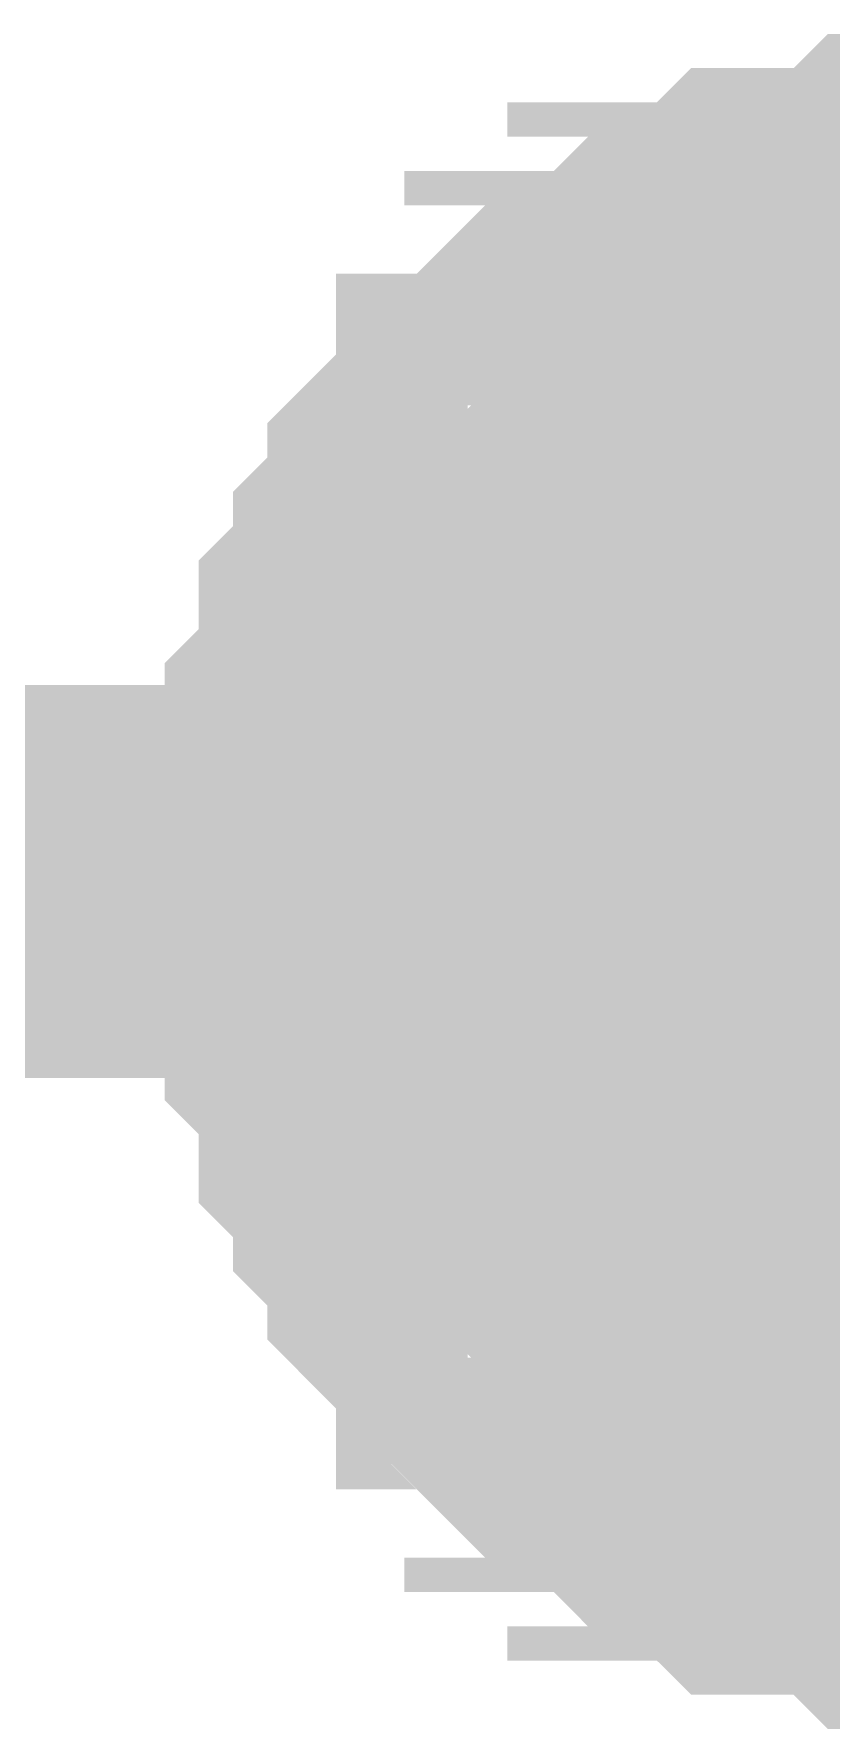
# Model space of a CAD drawing. Header units: inches. Extents: x 0 to 841, y 0 to 594.
# Drawn here: x 491.745 to 492.353, y 156.843 to 158.135 of the extents above; entities that cross this region are included whole.
import ezdxf

# ---------------------------------------------------------------- set-up
doc = ezdxf.new("R2010")
doc.units = ezdxf.units.IN
doc.layers.add('Sheet', color=255, linetype='Continuous')

msp = doc.modelspace()

# ---------------------------------------------------------------- linework, layer by layer
at = {"layer": 'Sheet'}
for points in [[(491.9944, 157.4889, 0.2997, 0.2997, 0), (491.9944, 157.515, 0.2997, 0.2997, 0), (491.9944, 157.5412, 0.2997, 0.2997, 0), (491.9944, 157.5673, 0.2997, 0.2997, 0), (491.9944, 157.5934, 0.2997, 0.2997, 0), (492.0205, 157.6196, 0.2997, 0.2997, 0), (492.0205, 157.6457, 0.2997, 0.2997, 0), (492.0205, 157.6718, 0.2997, 0.2997, 0), (492.0467, 157.698, 0.2997, 0.2997, 0), (492.0467, 157.698, 0.2997, 0.2997, 0), (492.0467, 157.7241, 0.2997, 0.2997, 0), (492.0728, 157.7502, 0.2997, 0.2997, 0), (492.0728, 157.7764, 0.2997, 0.2997, 0), (492.0989, 157.8025, 0.2997, 0.2997, 0), (492.1251, 157.8025, 0.2997, 0.2997, 0), (492.1251, 157.8286, 0.2997, 0.2997, 0), (492.1512, 157.8547, 0.2997, 0.2997, 0), (492.1773, 157.8547, 0.2997, 0.2997, 0), (492.1773, 157.8809, 0.2997, 0.2997, 0), (492.2035, 157.8809, 0.2997, 0.2997, 0), (492.2296, 157.907, 0.2997, 0.2997, 0), (492.2557, 157.907, 0.2997, 0.2997, 0), (492.2557, 157.9331, 0.2997, 0.2997, 0), (492.2818, 157.9331, 0.2997, 0.2997, 0), (492.308, 157.9593, 0.2997, 0.2997, 0), (492.3341, 157.9593, 0.2997, 0.2997, 0), (492.3602, 157.9593, 0.2997, 0.2997, 0), (492.3864, 157.9593, 0.2997, 0.2997, 0), (492.4125, 157.9854, 0.2997, 0.2997, 0), (492.4386, 157.9854, 0.2997, 0.2997, 0), (492.4648, 157.9854, 0.2997, 0.2997, 0), (492.4909, 157.9854, 0.2997, 0.2997, 0), (492.517, 157.9854, 0.2997, 0.2997, 0)], [(491.9944, 157.4889, 0.2997, 0.2997, 0), (491.9944, 157.515, 0.2997, 0.2997, 0), (491.9944, 157.5412, 0.2997, 0.2997, 0), (491.9944, 157.5673, 0.2997, 0.2997, 0), (491.9944, 157.5934, 0.2997, 0.2997, 0), (492.0205, 157.6196, 0.2997, 0.2997, 0), (492.0205, 157.6457, 0.2997, 0.2997, 0), (492.0205, 157.6718, 0.2997, 0.2997, 0), (492.0467, 157.698, 0.2997, 0.2997, 0), (492.0467, 157.698, 0.2997, 0.2997, 0), (492.0467, 157.7241, 0.2997, 0.2997, 0), (492.0728, 157.7502, 0.2997, 0.2997, 0), (492.0728, 157.7764, 0.2997, 0.2997, 0), (492.0989, 157.8025, 0.2997, 0.2997, 0), (492.1251, 157.8025, 0.2997, 0.2997, 0), (492.1251, 157.8286, 0.2997, 0.2997, 0), (492.1512, 157.8547, 0.2997, 0.2997, 0), (492.1773, 157.8547, 0.2997, 0.2997, 0), (492.1773, 157.8809, 0.2997, 0.2997, 0), (492.2035, 157.8809, 0.2997, 0.2997, 0), (492.2296, 157.907, 0.2997, 0.2997, 0), (492.2557, 157.907, 0.2997, 0.2997, 0), (492.2557, 157.9331, 0.2997, 0.2997, 0), (492.2818, 157.9331, 0.2997, 0.2997, 0), (492.308, 157.9593, 0.2997, 0.2997, 0), (492.3341, 157.9593, 0.2997, 0.2997, 0), (492.3602, 157.9593, 0.2997, 0.2997, 0), (492.3864, 157.9593, 0.2997, 0.2997, 0), (492.4125, 157.9854, 0.2997, 0.2997, 0), (492.4386, 157.9854, 0.2997, 0.2997, 0), (492.4648, 157.9854, 0.2997, 0.2997, 0), (492.4909, 157.9854, 0.2997, 0.2997, 0), (492.517, 157.9854, 0.2997, 0.2997, 0)], [(491.9944, 157.4889, 0.2997, 0.2997, 0), (491.9944, 157.515, 0.2997, 0.2997, 0), (491.9944, 157.5412, 0.2997, 0.2997, 0), (491.9944, 157.5673, 0.2997, 0.2997, 0), (491.9944, 157.5934, 0.2997, 0.2997, 0), (492.0205, 157.6196, 0.2997, 0.2997, 0), (492.0205, 157.6457, 0.2997, 0.2997, 0), (492.0205, 157.6718, 0.2997, 0.2997, 0), (492.0467, 157.698, 0.2997, 0.2997, 0), (492.0467, 157.698, 0.2997, 0.2997, 0), (492.0467, 157.7241, 0.2997, 0.2997, 0), (492.0728, 157.7502, 0.2997, 0.2997, 0), (492.0728, 157.7764, 0.2997, 0.2997, 0), (492.0989, 157.8025, 0.2997, 0.2997, 0), (492.1251, 157.8025, 0.2997, 0.2997, 0), (492.1251, 157.8286, 0.2997, 0.2997, 0), (492.1512, 157.8547, 0.2997, 0.2997, 0), (492.1773, 157.8547, 0.2997, 0.2997, 0), (492.1773, 157.8809, 0.2997, 0.2997, 0), (492.2035, 157.8809, 0.2997, 0.2997, 0), (492.2296, 157.907, 0.2997, 0.2997, 0), (492.2557, 157.907, 0.2997, 0.2997, 0), (492.2557, 157.9331, 0.2997, 0.2997, 0), (492.2818, 157.9331, 0.2997, 0.2997, 0), (492.308, 157.9593, 0.2997, 0.2997, 0), (492.3341, 157.9593, 0.2997, 0.2997, 0), (492.3602, 157.9593, 0.2997, 0.2997, 0), (492.3864, 157.9593, 0.2997, 0.2997, 0), (492.4125, 157.9854, 0.2997, 0.2997, 0), (492.4386, 157.9854, 0.2997, 0.2997, 0), (492.4648, 157.9854, 0.2997, 0.2997, 0), (492.4909, 157.9854, 0.2997, 0.2997, 0), (492.517, 157.9854, 0.2997, 0.2997, 0)], [(491.9944, 157.4889, 0.2997, 0.2997, 0), (491.9944, 157.515, 0.2997, 0.2997, 0), (491.9944, 157.5412, 0.2997, 0.2997, 0), (491.9944, 157.5673, 0.2997, 0.2997, 0), (491.9944, 157.5934, 0.2997, 0.2997, 0), (492.0205, 157.6196, 0.2997, 0.2997, 0), (492.0205, 157.6457, 0.2997, 0.2997, 0), (492.0205, 157.6718, 0.2997, 0.2997, 0), (492.0467, 157.698, 0.2997, 0.2997, 0), (492.0467, 157.698, 0.2997, 0.2997, 0), (492.0467, 157.7241, 0.2997, 0.2997, 0), (492.0728, 157.7502, 0.2997, 0.2997, 0), (492.0728, 157.7764, 0.2997, 0.2997, 0), (492.0989, 157.8025, 0.2997, 0.2997, 0), (492.1251, 157.8025, 0.2997, 0.2997, 0), (492.1251, 157.8286, 0.2997, 0.2997, 0), (492.1512, 157.8547, 0.2997, 0.2997, 0), (492.1773, 157.8547, 0.2997, 0.2997, 0), (492.1773, 157.8809, 0.2997, 0.2997, 0), (492.2035, 157.8809, 0.2997, 0.2997, 0), (492.2296, 157.907, 0.2997, 0.2997, 0), (492.2557, 157.907, 0.2997, 0.2997, 0), (492.2557, 157.9331, 0.2997, 0.2997, 0), (492.2818, 157.9331, 0.2997, 0.2997, 0), (492.308, 157.9593, 0.2997, 0.2997, 0), (492.3341, 157.9593, 0.2997, 0.2997, 0), (492.3602, 157.9593, 0.2997, 0.2997, 0), (492.3864, 157.9593, 0.2997, 0.2997, 0), (492.4125, 157.9854, 0.2997, 0.2997, 0), (492.4386, 157.9854, 0.2997, 0.2997, 0), (492.4648, 157.9854, 0.2997, 0.2997, 0), (492.4909, 157.9854, 0.2997, 0.2997, 0), (492.517, 157.9854, 0.2997, 0.2997, 0)], [(491.9944, 157.4889, 0.2997, 0.2997, 0), (491.9944, 157.515, 0.2997, 0.2997, 0), (491.9944, 157.5412, 0.2997, 0.2997, 0), (491.9944, 157.5673, 0.2997, 0.2997, 0), (491.9944, 157.5934, 0.2997, 0.2997, 0), (492.0205, 157.6196, 0.2997, 0.2997, 0), (492.0205, 157.6457, 0.2997, 0.2997, 0), (492.0205, 157.6718, 0.2997, 0.2997, 0), (492.0467, 157.698, 0.2997, 0.2997, 0), (492.0467, 157.698, 0.2997, 0.2997, 0), (492.0467, 157.7241, 0.2997, 0.2997, 0), (492.0728, 157.7502, 0.2997, 0.2997, 0), (492.0728, 157.7764, 0.2997, 0.2997, 0), (492.0989, 157.8025, 0.2997, 0.2997, 0), (492.1251, 157.8025, 0.2997, 0.2997, 0), (492.1251, 157.8286, 0.2997, 0.2997, 0), (492.1512, 157.8547, 0.2997, 0.2997, 0), (492.1773, 157.8547, 0.2997, 0.2997, 0), (492.1773, 157.8809, 0.2997, 0.2997, 0), (492.2035, 157.8809, 0.2997, 0.2997, 0), (492.2296, 157.907, 0.2997, 0.2997, 0), (492.2557, 157.907, 0.2997, 0.2997, 0), (492.2557, 157.9331, 0.2997, 0.2997, 0), (492.2818, 157.9331, 0.2997, 0.2997, 0), (492.308, 157.9593, 0.2997, 0.2997, 0), (492.3341, 157.9593, 0.2997, 0.2997, 0), (492.3602, 157.9593, 0.2997, 0.2997, 0), (492.3864, 157.9593, 0.2997, 0.2997, 0), (492.4125, 157.9854, 0.2997, 0.2997, 0), (492.4386, 157.9854, 0.2997, 0.2997, 0), (492.4648, 157.9854, 0.2997, 0.2997, 0), (492.4909, 157.9854, 0.2997, 0.2997, 0), (492.517, 157.9854, 0.2997, 0.2997, 0)], [(491.9944, 157.4889, 0.0991, 0.0991, 0), (491.9944, 157.515, 0.0991, 0.0991, 0), (491.9944, 157.5412, 0.0991, 0.0991, 0), (491.9944, 157.5673, 0.0991, 0.0991, 0), (491.9944, 157.5934, 0.0991, 0.0991, 0), (492.0205, 157.6196, 0.0991, 0.0991, 0), (492.0205, 157.6457, 0.0991, 0.0991, 0), (492.0205, 157.6718, 0.0991, 0.0991, 0), (492.0467, 157.698, 0.0991, 0.0991, 0), (492.0467, 157.698, 0.0991, 0.0991, 0), (492.0467, 157.7241, 0.0991, 0.0991, 0), (492.0728, 157.7502, 0.0991, 0.0991, 0), (492.0728, 157.7764, 0.0991, 0.0991, 0), (492.0989, 157.8025, 0.0991, 0.0991, 0), (492.1251, 157.8025, 0.0991, 0.0991, 0), (492.1251, 157.8286, 0.0991, 0.0991, 0), (492.1512, 157.8547, 0.0991, 0.0991, 0), (492.1773, 157.8547, 0.0991, 0.0991, 0), (492.1773, 157.8809, 0.0991, 0.0991, 0), (492.2035, 157.8809, 0.0991, 0.0991, 0), (492.2296, 157.907, 0.0991, 0.0991, 0), (492.2557, 157.907, 0.0991, 0.0991, 0), (492.2557, 157.9331, 0.0991, 0.0991, 0), (492.2818, 157.9331, 0.0991, 0.0991, 0), (492.308, 157.9593, 0.0991, 0.0991, 0), (492.3341, 157.9593, 0.0991, 0.0991, 0), (492.3602, 157.9593, 0.0991, 0.0991, 0), (492.3864, 157.9593, 0.0991, 0.0991, 0), (492.4125, 157.9854, 0.0991, 0.0991, 0)], [(491.9944, 157.4889, 0.0991, 0.0991, 0), (491.9944, 157.515, 0.0991, 0.0991, 0), (491.9944, 157.5412, 0.0991, 0.0991, 0), (491.9944, 157.5673, 0.0991, 0.0991, 0), (491.9944, 157.5934, 0.0991, 0.0991, 0), (492.0205, 157.6196, 0.0991, 0.0991, 0), (492.0205, 157.6457, 0.0991, 0.0991, 0), (492.0205, 157.6718, 0.0991, 0.0991, 0), (492.0467, 157.698, 0.0991, 0.0991, 0), (492.0467, 157.698, 0.0991, 0.0991, 0), (492.0467, 157.7241, 0.0991, 0.0991, 0), (492.0728, 157.7502, 0.0991, 0.0991, 0), (492.0728, 157.7764, 0.0991, 0.0991, 0), (492.0989, 157.8025, 0.0991, 0.0991, 0), (492.1251, 157.8025, 0.0991, 0.0991, 0), (492.1251, 157.8286, 0.0991, 0.0991, 0), (492.1512, 157.8547, 0.0991, 0.0991, 0), (492.1773, 157.8547, 0.0991, 0.0991, 0), (492.1773, 157.8809, 0.0991, 0.0991, 0), (492.2035, 157.8809, 0.0991, 0.0991, 0), (492.2296, 157.907, 0.0991, 0.0991, 0), (492.2557, 157.907, 0.0991, 0.0991, 0), (492.2557, 157.9331, 0.0991, 0.0991, 0), (492.2818, 157.9331, 0.0991, 0.0991, 0), (492.308, 157.9593, 0.0991, 0.0991, 0), (492.3341, 157.9593, 0.0991, 0.0991, 0), (492.3602, 157.9593, 0.0991, 0.0991, 0), (492.3864, 157.9593, 0.0991, 0.0991, 0), (492.4125, 157.9854, 0.0991, 0.0991, 0)], [(491.9944, 157.4889, 0.0991, 0.0991, 0), (491.9944, 157.515, 0.0991, 0.0991, 0), (491.9944, 157.5412, 0.0991, 0.0991, 0), (491.9944, 157.5673, 0.0991, 0.0991, 0), (491.9944, 157.5934, 0.0991, 0.0991, 0), (492.0205, 157.6196, 0.0991, 0.0991, 0), (492.0205, 157.6457, 0.0991, 0.0991, 0), (492.0205, 157.6718, 0.0991, 0.0991, 0), (492.0467, 157.698, 0.0991, 0.0991, 0), (492.0467, 157.698, 0.0991, 0.0991, 0), (492.0467, 157.7241, 0.0991, 0.0991, 0), (492.0728, 157.7502, 0.0991, 0.0991, 0), (492.0728, 157.7764, 0.0991, 0.0991, 0), (492.0989, 157.8025, 0.0991, 0.0991, 0), (492.1251, 157.8025, 0.0991, 0.0991, 0), (492.1251, 157.8286, 0.0991, 0.0991, 0), (492.1512, 157.8547, 0.0991, 0.0991, 0), (492.1773, 157.8547, 0.0991, 0.0991, 0), (492.1773, 157.8809, 0.0991, 0.0991, 0), (492.2035, 157.8809, 0.0991, 0.0991, 0), (492.2296, 157.907, 0.0991, 0.0991, 0), (492.2557, 157.907, 0.0991, 0.0991, 0), (492.2557, 157.9331, 0.0991, 0.0991, 0), (492.2818, 157.9331, 0.0991, 0.0991, 0), (492.308, 157.9593, 0.0991, 0.0991, 0), (492.3341, 157.9593, 0.0991, 0.0991, 0), (492.3602, 157.9593, 0.0991, 0.0991, 0), (492.3864, 157.9593, 0.0991, 0.0991, 0), (492.4125, 157.9854, 0.0991, 0.0991, 0)], [(491.9944, 157.4889, 0.0991, 0.0991, 0), (491.9944, 157.515, 0.0991, 0.0991, 0), (491.9944, 157.5412, 0.0991, 0.0991, 0), (491.9944, 157.5673, 0.0991, 0.0991, 0), (491.9944, 157.5934, 0.0991, 0.0991, 0), (492.0205, 157.6196, 0.0991, 0.0991, 0), (492.0205, 157.6457, 0.0991, 0.0991, 0), (492.0205, 157.6718, 0.0991, 0.0991, 0), (492.0467, 157.698, 0.0991, 0.0991, 0), (492.0467, 157.698, 0.0991, 0.0991, 0), (492.0467, 157.7241, 0.0991, 0.0991, 0), (492.0728, 157.7502, 0.0991, 0.0991, 0), (492.0728, 157.7764, 0.0991, 0.0991, 0), (492.0989, 157.8025, 0.0991, 0.0991, 0), (492.1251, 157.8025, 0.0991, 0.0991, 0), (492.1251, 157.8286, 0.0991, 0.0991, 0), (492.1512, 157.8547, 0.0991, 0.0991, 0), (492.1773, 157.8547, 0.0991, 0.0991, 0), (492.1773, 157.8809, 0.0991, 0.0991, 0), (492.2035, 157.8809, 0.0991, 0.0991, 0), (492.2296, 157.907, 0.0991, 0.0991, 0), (492.2557, 157.907, 0.0991, 0.0991, 0), (492.2557, 157.9331, 0.0991, 0.0991, 0), (492.2818, 157.9331, 0.0991, 0.0991, 0), (492.308, 157.9593, 0.0991, 0.0991, 0), (492.3341, 157.9593, 0.0991, 0.0991, 0), (492.3602, 157.9593, 0.0991, 0.0991, 0), (492.3864, 157.9593, 0.0991, 0.0991, 0), (492.4125, 157.9854, 0.0991, 0.0991, 0)], [(491.9944, 157.4889, 0.0991, 0.0991, 0), (491.9944, 157.515, 0.0991, 0.0991, 0), (491.9944, 157.5412, 0.0991, 0.0991, 0), (491.9944, 157.5673, 0.0991, 0.0991, 0), (491.9944, 157.5934, 0.0991, 0.0991, 0), (492.0205, 157.6196, 0.0991, 0.0991, 0), (492.0205, 157.6457, 0.0991, 0.0991, 0), (492.0205, 157.6718, 0.0991, 0.0991, 0), (492.0467, 157.698, 0.0991, 0.0991, 0), (492.0467, 157.698, 0.0991, 0.0991, 0), (492.0467, 157.7241, 0.0991, 0.0991, 0), (492.0728, 157.7502, 0.0991, 0.0991, 0), (492.0728, 157.7764, 0.0991, 0.0991, 0), (492.0989, 157.8025, 0.0991, 0.0991, 0), (492.1251, 157.8025, 0.0991, 0.0991, 0), (492.1251, 157.8286, 0.0991, 0.0991, 0), (492.1512, 157.8547, 0.0991, 0.0991, 0), (492.1773, 157.8547, 0.0991, 0.0991, 0), (492.1773, 157.8809, 0.0991, 0.0991, 0), (492.2035, 157.8809, 0.0991, 0.0991, 0), (492.2296, 157.907, 0.0991, 0.0991, 0), (492.2557, 157.907, 0.0991, 0.0991, 0), (492.2557, 157.9331, 0.0991, 0.0991, 0), (492.2818, 157.9331, 0.0991, 0.0991, 0), (492.308, 157.9593, 0.0991, 0.0991, 0), (492.3341, 157.9593, 0.0991, 0.0991, 0), (492.3602, 157.9593, 0.0991, 0.0991, 0), (492.3864, 157.9593, 0.0991, 0.0991, 0), (492.4125, 157.9854, 0.0991, 0.0991, 0)], [(422.5121, 157.4889, 0.2997, 0.2997, 0), (425.0207, 157.4889, 0.2997, 0.2997, 0), (432.5203, 157.4889, 0.2997, 0.2997, 0), (442.5023, 157.4889, 0.2997, 0.2997, 0), (452.5105, 157.4889, 0.2997, 0.2997, 0), (462.5186, 157.4889, 0.2997, 0.2997, 0), (472.5007, 157.4889, 0.2997, 0.2997, 0), (482.5089, 157.4889, 0.2997, 0.2997, 0), (492.517, 157.4889, 0.2997, 0.2997, 0), (502.5252, 157.4889, 0.2997, 0.2997, 0), (512.5072, 157.4889, 0.2997, 0.2997, 0), (515.0158, 157.4889, 0.2997, 0.2997, 0)], [(492.517, 156.9924, 0.2997, 0.2997, 0), (492.4909, 156.9924, 0.2997, 0.2997, 0), (492.4648, 156.9924, 0.2997, 0.2997, 0), (492.4386, 156.9924, 0.2997, 0.2997, 0), (492.4125, 156.9924, 0.2997, 0.2997, 0), (492.3864, 157.0186, 0.2997, 0.2997, 0), (492.3602, 157.0186, 0.2997, 0.2997, 0), (492.3341, 157.0186, 0.2997, 0.2997, 0), (492.308, 157.0186, 0.2997, 0.2997, 0), (492.2818, 157.0447, 0.2997, 0.2997, 0), (492.2557, 157.0447, 0.2997, 0.2997, 0), (492.2557, 157.0708, 0.2997, 0.2997, 0), (492.2296, 157.0708, 0.2997, 0.2997, 0), (492.2035, 157.097, 0.2997, 0.2997, 0), (492.1773, 157.097, 0.2997, 0.2997, 0), (492.1773, 157.1231, 0.2997, 0.2997, 0), (492.1512, 157.1231, 0.2997, 0.2997, 0), (492.1251, 157.1492, 0.2997, 0.2997, 0), (492.1251, 157.1753, 0.2997, 0.2997, 0), (492.0989, 157.1753, 0.2997, 0.2997, 0), (492.0728, 157.2015, 0.2997, 0.2997, 0), (492.0728, 157.2276, 0.2997, 0.2997, 0), (492.0467, 157.2537, 0.2997, 0.2997, 0), (492.0467, 157.2799, 0.2997, 0.2997, 0), (492.0467, 157.2799, 0.2997, 0.2997, 0), (492.0205, 157.306, 0.2997, 0.2997, 0), (492.0205, 157.3321, 0.2997, 0.2997, 0), (492.0205, 157.3583, 0.2997, 0.2997, 0), (491.9944, 157.3844, 0.2997, 0.2997, 0), (491.9944, 157.4105, 0.2997, 0.2997, 0), (491.9944, 157.4367, 0.2997, 0.2997, 0), (491.9944, 157.4628, 0.2997, 0.2997, 0), (491.9944, 157.4889, 0.2997, 0.2997, 0)], [(491.9944, 157.4889, 0.2997, 0.2997, 0), (491.9944, 157.4889, 0.2997, 0.2997, 0)], [(492.517, 156.9924, 0.2997, 0.2997, 0), (492.4909, 156.9924, 0.2997, 0.2997, 0), (492.4648, 156.9924, 0.2997, 0.2997, 0), (492.4386, 156.9924, 0.2997, 0.2997, 0), (492.4125, 156.9924, 0.2997, 0.2997, 0), (492.3864, 157.0186, 0.2997, 0.2997, 0), (492.3602, 157.0186, 0.2997, 0.2997, 0), (492.3341, 157.0186, 0.2997, 0.2997, 0), (492.308, 157.0186, 0.2997, 0.2997, 0), (492.2818, 157.0447, 0.2997, 0.2997, 0), (492.2557, 157.0447, 0.2997, 0.2997, 0), (492.2557, 157.0708, 0.2997, 0.2997, 0), (492.2296, 157.0708, 0.2997, 0.2997, 0), (492.2035, 157.097, 0.2997, 0.2997, 0), (492.1773, 157.097, 0.2997, 0.2997, 0), (492.1773, 157.1231, 0.2997, 0.2997, 0), (492.1512, 157.1231, 0.2997, 0.2997, 0), (492.1251, 157.1492, 0.2997, 0.2997, 0), (492.1251, 157.1753, 0.2997, 0.2997, 0), (492.0989, 157.1753, 0.2997, 0.2997, 0), (492.0728, 157.2015, 0.2997, 0.2997, 0), (492.0728, 157.2276, 0.2997, 0.2997, 0), (492.0467, 157.2537, 0.2997, 0.2997, 0), (492.0467, 157.2799, 0.2997, 0.2997, 0), (492.0467, 157.2799, 0.2997, 0.2997, 0), (492.0205, 157.306, 0.2997, 0.2997, 0), (492.0205, 157.3321, 0.2997, 0.2997, 0), (492.0205, 157.3583, 0.2997, 0.2997, 0), (491.9944, 157.3844, 0.2997, 0.2997, 0), (491.9944, 157.4105, 0.2997, 0.2997, 0), (491.9944, 157.4367, 0.2997, 0.2997, 0), (491.9944, 157.4628, 0.2997, 0.2997, 0), (491.9944, 157.4889, 0.2997, 0.2997, 0)], [(491.9944, 157.4889, 0.2997, 0.2997, 0), (491.9944, 157.4889, 0.2997, 0.2997, 0)], [(492.517, 156.9924, 0.2997, 0.2997, 0), (492.4909, 156.9924, 0.2997, 0.2997, 0), (492.4648, 156.9924, 0.2997, 0.2997, 0), (492.4386, 156.9924, 0.2997, 0.2997, 0), (492.4125, 156.9924, 0.2997, 0.2997, 0), (492.3864, 157.0186, 0.2997, 0.2997, 0), (492.3602, 157.0186, 0.2997, 0.2997, 0), (492.3341, 157.0186, 0.2997, 0.2997, 0), (492.308, 157.0186, 0.2997, 0.2997, 0), (492.2818, 157.0447, 0.2997, 0.2997, 0), (492.2557, 157.0447, 0.2997, 0.2997, 0), (492.2557, 157.0708, 0.2997, 0.2997, 0), (492.2296, 157.0708, 0.2997, 0.2997, 0), (492.2035, 157.097, 0.2997, 0.2997, 0), (492.1773, 157.097, 0.2997, 0.2997, 0), (492.1773, 157.1231, 0.2997, 0.2997, 0), (492.1512, 157.1231, 0.2997, 0.2997, 0), (492.1251, 157.1492, 0.2997, 0.2997, 0), (492.1251, 157.1753, 0.2997, 0.2997, 0), (492.0989, 157.1753, 0.2997, 0.2997, 0), (492.0728, 157.2015, 0.2997, 0.2997, 0), (492.0728, 157.2276, 0.2997, 0.2997, 0), (492.0467, 157.2537, 0.2997, 0.2997, 0), (492.0467, 157.2799, 0.2997, 0.2997, 0), (492.0467, 157.2799, 0.2997, 0.2997, 0), (492.0205, 157.306, 0.2997, 0.2997, 0), (492.0205, 157.3321, 0.2997, 0.2997, 0), (492.0205, 157.3583, 0.2997, 0.2997, 0), (491.9944, 157.3844, 0.2997, 0.2997, 0), (491.9944, 157.4105, 0.2997, 0.2997, 0), (491.9944, 157.4367, 0.2997, 0.2997, 0), (491.9944, 157.4628, 0.2997, 0.2997, 0), (491.9944, 157.4889, 0.2997, 0.2997, 0)], [(491.9944, 157.4889, 0.2997, 0.2997, 0), (491.9944, 157.4889, 0.2997, 0.2997, 0)], [(492.517, 156.9924, 0.2997, 0.2997, 0), (492.4909, 156.9924, 0.2997, 0.2997, 0), (492.4648, 156.9924, 0.2997, 0.2997, 0), (492.4386, 156.9924, 0.2997, 0.2997, 0), (492.4125, 156.9924, 0.2997, 0.2997, 0), (492.3864, 157.0186, 0.2997, 0.2997, 0), (492.3602, 157.0186, 0.2997, 0.2997, 0), (492.3341, 157.0186, 0.2997, 0.2997, 0), (492.308, 157.0186, 0.2997, 0.2997, 0), (492.2818, 157.0447, 0.2997, 0.2997, 0), (492.2557, 157.0447, 0.2997, 0.2997, 0), (492.2557, 157.0708, 0.2997, 0.2997, 0), (492.2296, 157.0708, 0.2997, 0.2997, 0), (492.2035, 157.097, 0.2997, 0.2997, 0), (492.1773, 157.097, 0.2997, 0.2997, 0), (492.1773, 157.1231, 0.2997, 0.2997, 0), (492.1512, 157.1231, 0.2997, 0.2997, 0), (492.1251, 157.1492, 0.2997, 0.2997, 0), (492.1251, 157.1753, 0.2997, 0.2997, 0), (492.0989, 157.1753, 0.2997, 0.2997, 0), (492.0728, 157.2015, 0.2997, 0.2997, 0), (492.0728, 157.2276, 0.2997, 0.2997, 0), (492.0467, 157.2537, 0.2997, 0.2997, 0), (492.0467, 157.2799, 0.2997, 0.2997, 0), (492.0467, 157.2799, 0.2997, 0.2997, 0), (492.0205, 157.306, 0.2997, 0.2997, 0), (492.0205, 157.3321, 0.2997, 0.2997, 0), (492.0205, 157.3583, 0.2997, 0.2997, 0), (491.9944, 157.3844, 0.2997, 0.2997, 0), (491.9944, 157.4105, 0.2997, 0.2997, 0), (491.9944, 157.4367, 0.2997, 0.2997, 0), (491.9944, 157.4628, 0.2997, 0.2997, 0), (491.9944, 157.4889, 0.2997, 0.2997, 0)], [(491.9944, 157.4889, 0.2997, 0.2997, 0), (491.9944, 157.4889, 0.2997, 0.2997, 0)], [(492.517, 156.9924, 0.2997, 0.2997, 0), (492.4909, 156.9924, 0.2997, 0.2997, 0), (492.4648, 156.9924, 0.2997, 0.2997, 0), (492.4386, 156.9924, 0.2997, 0.2997, 0), (492.4125, 156.9924, 0.2997, 0.2997, 0), (492.3864, 157.0186, 0.2997, 0.2997, 0), (492.3602, 157.0186, 0.2997, 0.2997, 0), (492.3341, 157.0186, 0.2997, 0.2997, 0), (492.308, 157.0186, 0.2997, 0.2997, 0), (492.2818, 157.0447, 0.2997, 0.2997, 0), (492.2557, 157.0447, 0.2997, 0.2997, 0), (492.2557, 157.0708, 0.2997, 0.2997, 0), (492.2296, 157.0708, 0.2997, 0.2997, 0), (492.2035, 157.097, 0.2997, 0.2997, 0), (492.1773, 157.097, 0.2997, 0.2997, 0), (492.1773, 157.1231, 0.2997, 0.2997, 0), (492.1512, 157.1231, 0.2997, 0.2997, 0), (492.1251, 157.1492, 0.2997, 0.2997, 0), (492.1251, 157.1753, 0.2997, 0.2997, 0), (492.0989, 157.1753, 0.2997, 0.2997, 0), (492.0728, 157.2015, 0.2997, 0.2997, 0), (492.0728, 157.2276, 0.2997, 0.2997, 0), (492.0467, 157.2537, 0.2997, 0.2997, 0), (492.0467, 157.2799, 0.2997, 0.2997, 0), (492.0467, 157.2799, 0.2997, 0.2997, 0), (492.0205, 157.306, 0.2997, 0.2997, 0), (492.0205, 157.3321, 0.2997, 0.2997, 0), (492.0205, 157.3583, 0.2997, 0.2997, 0), (491.9944, 157.3844, 0.2997, 0.2997, 0), (491.9944, 157.4105, 0.2997, 0.2997, 0), (491.9944, 157.4367, 0.2997, 0.2997, 0), (491.9944, 157.4628, 0.2997, 0.2997, 0), (491.9944, 157.4889, 0.2997, 0.2997, 0)], [(491.9944, 157.4889, 0.2997, 0.2997, 0), (491.9944, 157.4889, 0.2997, 0.2997, 0)], [(492.4125, 156.9924, 0.0991, 0.0991, 0), (492.3864, 157.0186, 0.0991, 0.0991, 0), (492.3602, 157.0186, 0.0991, 0.0991, 0), (492.3341, 157.0186, 0.0991, 0.0991, 0), (492.308, 157.0186, 0.0991, 0.0991, 0), (492.2818, 157.0447, 0.0991, 0.0991, 0), (492.2557, 157.0447, 0.0991, 0.0991, 0), (492.2557, 157.0708, 0.0991, 0.0991, 0), (492.2296, 157.0708, 0.0991, 0.0991, 0), (492.2035, 157.097, 0.0991, 0.0991, 0), (492.1773, 157.097, 0.0991, 0.0991, 0), (492.1773, 157.1231, 0.0991, 0.0991, 0), (492.1512, 157.1231, 0.0991, 0.0991, 0), (492.1251, 157.1492, 0.0991, 0.0991, 0), (492.1251, 157.1753, 0.0991, 0.0991, 0), (492.0989, 157.1753, 0.0991, 0.0991, 0), (492.0728, 157.2015, 0.0991, 0.0991, 0), (492.0728, 157.2276, 0.0991, 0.0991, 0), (492.0467, 157.2537, 0.0991, 0.0991, 0), (492.0467, 157.2799, 0.0991, 0.0991, 0), (492.0467, 157.2799, 0.0991, 0.0991, 0), (492.0205, 157.306, 0.0991, 0.0991, 0), (492.0205, 157.3321, 0.0991, 0.0991, 0), (492.0205, 157.3583, 0.0991, 0.0991, 0), (491.9944, 157.3844, 0.0991, 0.0991, 0), (491.9944, 157.4105, 0.0991, 0.0991, 0), (491.9944, 157.4367, 0.0991, 0.0991, 0), (491.9944, 157.4628, 0.0991, 0.0991, 0), (491.9944, 157.4889, 0.0991, 0.0991, 0)], [(491.9944, 157.4889, 0.0991, 0.0991, 0), (491.9944, 157.4889, 0.0991, 0.0991, 0)], [(492.4125, 156.9924, 0.0991, 0.0991, 0), (492.3864, 157.0186, 0.0991, 0.0991, 0), (492.3602, 157.0186, 0.0991, 0.0991, 0), (492.3341, 157.0186, 0.0991, 0.0991, 0), (492.308, 157.0186, 0.0991, 0.0991, 0), (492.2818, 157.0447, 0.0991, 0.0991, 0), (492.2557, 157.0447, 0.0991, 0.0991, 0), (492.2557, 157.0708, 0.0991, 0.0991, 0), (492.2296, 157.0708, 0.0991, 0.0991, 0), (492.2035, 157.097, 0.0991, 0.0991, 0), (492.1773, 157.097, 0.0991, 0.0991, 0), (492.1773, 157.1231, 0.0991, 0.0991, 0), (492.1512, 157.1231, 0.0991, 0.0991, 0), (492.1251, 157.1492, 0.0991, 0.0991, 0), (492.1251, 157.1753, 0.0991, 0.0991, 0), (492.0989, 157.1753, 0.0991, 0.0991, 0), (492.0728, 157.2015, 0.0991, 0.0991, 0), (492.0728, 157.2276, 0.0991, 0.0991, 0), (492.0467, 157.2537, 0.0991, 0.0991, 0), (492.0467, 157.2799, 0.0991, 0.0991, 0), (492.0467, 157.2799, 0.0991, 0.0991, 0), (492.0205, 157.306, 0.0991, 0.0991, 0), (492.0205, 157.3321, 0.0991, 0.0991, 0), (492.0205, 157.3583, 0.0991, 0.0991, 0), (491.9944, 157.3844, 0.0991, 0.0991, 0), (491.9944, 157.4105, 0.0991, 0.0991, 0), (491.9944, 157.4367, 0.0991, 0.0991, 0), (491.9944, 157.4628, 0.0991, 0.0991, 0), (491.9944, 157.4889, 0.0991, 0.0991, 0)], [(491.9944, 157.4889, 0.0991, 0.0991, 0), (491.9944, 157.4889, 0.0991, 0.0991, 0)], [(492.4125, 156.9924, 0.0991, 0.0991, 0), (492.3864, 157.0186, 0.0991, 0.0991, 0), (492.3602, 157.0186, 0.0991, 0.0991, 0), (492.3341, 157.0186, 0.0991, 0.0991, 0), (492.308, 157.0186, 0.0991, 0.0991, 0), (492.2818, 157.0447, 0.0991, 0.0991, 0), (492.2557, 157.0447, 0.0991, 0.0991, 0), (492.2557, 157.0708, 0.0991, 0.0991, 0), (492.2296, 157.0708, 0.0991, 0.0991, 0), (492.2035, 157.097, 0.0991, 0.0991, 0), (492.1773, 157.097, 0.0991, 0.0991, 0), (492.1773, 157.1231, 0.0991, 0.0991, 0), (492.1512, 157.1231, 0.0991, 0.0991, 0), (492.1251, 157.1492, 0.0991, 0.0991, 0), (492.1251, 157.1753, 0.0991, 0.0991, 0), (492.0989, 157.1753, 0.0991, 0.0991, 0), (492.0728, 157.2015, 0.0991, 0.0991, 0), (492.0728, 157.2276, 0.0991, 0.0991, 0), (492.0467, 157.2537, 0.0991, 0.0991, 0), (492.0467, 157.2799, 0.0991, 0.0991, 0), (492.0467, 157.2799, 0.0991, 0.0991, 0), (492.0205, 157.306, 0.0991, 0.0991, 0), (492.0205, 157.3321, 0.0991, 0.0991, 0), (492.0205, 157.3583, 0.0991, 0.0991, 0), (491.9944, 157.3844, 0.0991, 0.0991, 0), (491.9944, 157.4105, 0.0991, 0.0991, 0), (491.9944, 157.4367, 0.0991, 0.0991, 0), (491.9944, 157.4628, 0.0991, 0.0991, 0), (491.9944, 157.4889, 0.0991, 0.0991, 0)], [(491.9944, 157.4889, 0.0991, 0.0991, 0), (491.9944, 157.4889, 0.0991, 0.0991, 0)], [(492.4125, 156.9924, 0.0991, 0.0991, 0), (492.3864, 157.0186, 0.0991, 0.0991, 0), (492.3602, 157.0186, 0.0991, 0.0991, 0), (492.3341, 157.0186, 0.0991, 0.0991, 0), (492.308, 157.0186, 0.0991, 0.0991, 0), (492.2818, 157.0447, 0.0991, 0.0991, 0), (492.2557, 157.0447, 0.0991, 0.0991, 0), (492.2557, 157.0708, 0.0991, 0.0991, 0), (492.2296, 157.0708, 0.0991, 0.0991, 0), (492.2035, 157.097, 0.0991, 0.0991, 0), (492.1773, 157.097, 0.0991, 0.0991, 0), (492.1773, 157.1231, 0.0991, 0.0991, 0), (492.1512, 157.1231, 0.0991, 0.0991, 0), (492.1251, 157.1492, 0.0991, 0.0991, 0), (492.1251, 157.1753, 0.0991, 0.0991, 0), (492.0989, 157.1753, 0.0991, 0.0991, 0), (492.0728, 157.2015, 0.0991, 0.0991, 0), (492.0728, 157.2276, 0.0991, 0.0991, 0), (492.0467, 157.2537, 0.0991, 0.0991, 0), (492.0467, 157.2799, 0.0991, 0.0991, 0), (492.0467, 157.2799, 0.0991, 0.0991, 0), (492.0205, 157.306, 0.0991, 0.0991, 0), (492.0205, 157.3321, 0.0991, 0.0991, 0), (492.0205, 157.3583, 0.0991, 0.0991, 0), (491.9944, 157.3844, 0.0991, 0.0991, 0), (491.9944, 157.4105, 0.0991, 0.0991, 0), (491.9944, 157.4367, 0.0991, 0.0991, 0), (491.9944, 157.4628, 0.0991, 0.0991, 0), (491.9944, 157.4889, 0.0991, 0.0991, 0)], [(491.9944, 157.4889, 0.0991, 0.0991, 0), (491.9944, 157.4889, 0.0991, 0.0991, 0)], [(492.4125, 156.9924, 0.0991, 0.0991, 0), (492.3864, 157.0186, 0.0991, 0.0991, 0), (492.3602, 157.0186, 0.0991, 0.0991, 0), (492.3341, 157.0186, 0.0991, 0.0991, 0), (492.308, 157.0186, 0.0991, 0.0991, 0), (492.2818, 157.0447, 0.0991, 0.0991, 0), (492.2557, 157.0447, 0.0991, 0.0991, 0), (492.2557, 157.0708, 0.0991, 0.0991, 0), (492.2296, 157.0708, 0.0991, 0.0991, 0), (492.2035, 157.097, 0.0991, 0.0991, 0), (492.1773, 157.097, 0.0991, 0.0991, 0), (492.1773, 157.1231, 0.0991, 0.0991, 0), (492.1512, 157.1231, 0.0991, 0.0991, 0), (492.1251, 157.1492, 0.0991, 0.0991, 0), (492.1251, 157.1753, 0.0991, 0.0991, 0), (492.0989, 157.1753, 0.0991, 0.0991, 0), (492.0728, 157.2015, 0.0991, 0.0991, 0), (492.0728, 157.2276, 0.0991, 0.0991, 0), (492.0467, 157.2537, 0.0991, 0.0991, 0), (492.0467, 157.2799, 0.0991, 0.0991, 0), (492.0467, 157.2799, 0.0991, 0.0991, 0), (492.0205, 157.306, 0.0991, 0.0991, 0), (492.0205, 157.3321, 0.0991, 0.0991, 0), (492.0205, 157.3583, 0.0991, 0.0991, 0), (491.9944, 157.3844, 0.0991, 0.0991, 0), (491.9944, 157.4105, 0.0991, 0.0991, 0), (491.9944, 157.4367, 0.0991, 0.0991, 0), (491.9944, 157.4628, 0.0991, 0.0991, 0), (491.9944, 157.4889, 0.0991, 0.0991, 0)], [(491.9944, 157.4889, 0.0991, 0.0991, 0), (491.9944, 157.4889, 0.0991, 0.0991, 0)]]:
    msp.add_lwpolyline(points, format="xyseb", dxfattribs=at)
msp.add_lwpolyline([(492.246, 157.5, 0.508, 0.508, 1), (492.754, 157.5, 0.508, 0.508, 1)], format="xyseb", close=True, dxfattribs=at)

doc.saveas('drawing.dxf')
